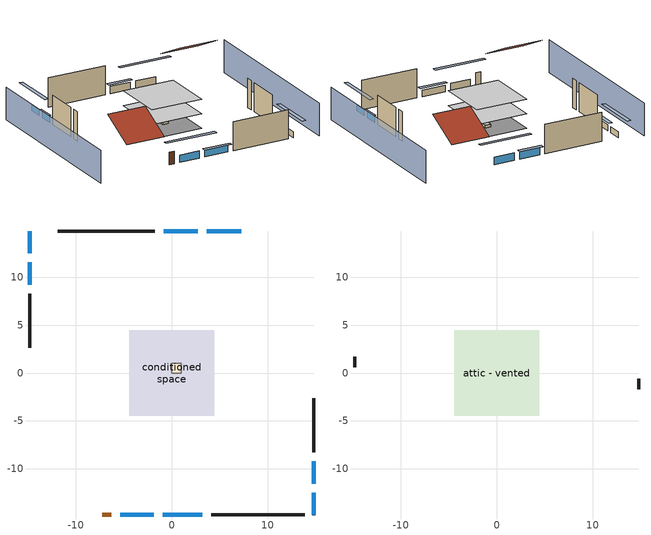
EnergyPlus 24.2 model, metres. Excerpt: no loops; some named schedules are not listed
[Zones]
conditioned space
 floor outside (Floor1 construction): -4.44,-4.44 -4.44,4.44 4.44,4.44 4.44,-4.44 z0.61
 floor adiabatic (AdiabaticFloorConstruction): -4.44,-4.44 -4.44,4.44 4.44,4.44 4.44,-4.44 z3.05
 wall outside (AdiabaticWallConstruction 1): -7.23,-14.8 -6.32,-14.8 z0.61:2.64
 wall outside (AdiabaticWallConstruction): 7.23,14.8 3.66,14.8 / 2.73,14.8 -0.84,14.8 z0.61:1.83; 14.8,-14.8 14.8,-12.46 / 14.8,-11.53 14.8,-9.19 / -14.8,14.8 -14.8,12.46 / -14.8,11.53 -14.8,9.19 z0.61:1.65; -5.39,-14.8 -1.89,-14.8 z0.61:1.8; -0.96,-14.8 3.2,-14.8 z0.61:1.71
 wall outside (Wall1 construction): -1.77,14.8 -11.9,14.8 z0.61:5.49
 wall outside (Wall2 construction): 14.8,-8.26 14.8,-2.64 z0.61:5.49
 wall outside (Wall3 construction): 4.13,-14.8 13.87,-14.8 z0.61:5.49
 wall outside (Wall4 construction): -14.8,8.26 -14.8,2.64 z0.61:5.49
 window (WindowConstruction): 7.23,14.8 3.66,14.8 z0.61:1.83
 window (WindowConstruction 1): 2.73,14.8 -0.84,14.8 z0.61:1.83
 window (WindowConstruction 2): 14.8,-14.8 14.8,-12.46 z0.61:1.65
 window (WindowConstruction 3): 14.8,-11.53 14.8,-9.19 z0.61:1.65
 window (WindowConstruction 4): -5.39,-14.8 -1.89,-14.8 z0.61:1.8
 window (WindowConstruction 5): -0.96,-14.8 3.2,-14.8 z0.61:1.71
 window (WindowConstruction 6): -14.8,14.8 -14.8,12.46 z0.61:1.65
 window (WindowConstruction 7): -14.8,11.53 -14.8,9.19 z0.61:1.65
 door (Door): -7.23,-14.8 -6.32,-14.8 z0.61:2.64
 ceiling adiabatic (AdiabaticFloorConstruction): 4.44,-4.44 4.44,4.44 -4.44,4.44 -4.44,-4.44 z3.05
furnace airloop ret air zone
 floor adiabatic (AdiabaticConst): 0,0 0,1 1,1 1,0 z0
 wall adiabatic (AdiabaticConst): 0,1 0,0 1,0 1,1 0,1 z0:1
 ceiling adiabatic (AdiabaticConst): 1,0 1,1 0,1 0,0 z1
attic - vented
 floor to conditioned space (Floor2 construction Reversed): -4.44,-4.44 -4.44,4.44 4.44,4.44 4.44,-4.44 z5.49
 wall outside (Wall5 construction): 14.8,-1.71 14.8,-0.59 z0.61:5.49
 wall outside (Wall6 construction): -14.8,1.71 -14.8,0.59 z0.61:5.49
 roof outside (Roof1 construction): 8.16,14.8,5.49 8.16,8.86,8.46 14.8,8.86,8.46 14.8,14.8,5.49
 roof outside (Roof2 construction): -8.16,-14.8,5.49 -8.16,-8.86,8.46 -14.8,-8.86,8.46 -14.8,-14.8,5.49
shading: -19.37,14.8 -19.37,-14.8 / 19.37,-14.8 19.37,14.8 z0:5.49; 0.92,14.8 9.98,14.8 9.98,15.41 0.92,15.41 z4.57; -1.15,14.8 3.03,14.8 3.03,15.41 -1.15,15.41 z2.13; 14.8,-9.72 14.8,-17.55 15.41,-17.55 15.41,-9.72 z4.39; 14.8,-8.89 14.8,-11.84 15.41,-11.84 15.41,-8.89 z1.95; 0.85,-14.8 -8.13,-14.8 -8.13,-15.41 0.85,-15.41 z4.54; 3.5,-14.8 -1.26,-14.8 -1.26,-15.41 3.5,-15.41 z2.01; -14.8,9.72 -14.8,17.55 -15.41,17.55 -15.41,9.72 z4.39; -14.8,8.89 -14.8,11.84 -15.41,11.84 -15.41,8.89 z1.95
[Building]
Building 1: Terrain=Suburbs
[Site:Location]
Portland Intl Arpt_OR: Latitude {deg}=45.59; Longitude {deg}=-122.6; Time Zone {hr}=-8; Elevation {m}=33; Keep Site Location Information=Yes
[Site:GroundTemperature:Shallow]
10.2558, 8.96328, 8.85977, 9.47314, 11.9355, 14.3863, 16.5111, 17.8571, 17.9714, 16.8767, 14.8061, 12.4304
[Site:WaterMainsTemperature]
Calculation Method=Schedule; Temperature Schedule=mains temperature schedule
[Material] Roughness=Rough; Thermal Absorptance=0.9
Name | Thickness {m} | Conductivity {W/m-K} | Density {kg/m3} | Specific Heat {J/kg-K} | Solar Absorptance | Visible Absorptance
asphalt or fiberglass shingles | 0.00635 | 0.162714 | 1121.4 | 1465.45 | 0.85 | 0.85
ceiling loosefill ins | 0.0846667 | 0.0480833 | 16.02 | 1046.75 | 0.7 | 0.7
ceiling stud and cavity | 0.1397 | 0.0920385 | 65.682 | 1177.47 | 0.7 | 0.7
door material | 0.04445 | 0.0612267 | 512.64 | 1214.23 | 0.7 | 0.7
floor covering | 0.0127 | 0.0433444 | 54.468 | 1339.84 | 0.6 | 0.6
floor rigid ins; wall rigid ins | 0.512978 | 0.029427 | 32.04 | 1214.23 | 0.7 | 0.7
floor stud and cavity | 0.1397 | 0.501511 | 92.3553 | 1139.71 | 0.7 | 0.7
floor stud and cavity 1 | 0.1397 | 1.75129 | 37.0049 | 1207.88 | 0.7 | 0.7
furniture material conditioned space 1 | 0.1524 | 0.115458 | 640.8 | 1214.23 | 0.6 | 0.6
gypsum board | 0.0127 | 0.160291 | 801 | 837.4 | 0.6 | 0.6
osb sheathing 0.5 in. | 0.0127 | 0.115458 | 512.64 | 1214.23 | 0.6 | 0.6
osb sheathing 0.5 in. 1 | 0.0127 | 0.115458 | 512.64 | 1214.23 | 0.7 | 0.7
osb sheathing 0.75 in. | 0.01905 | 0.115458 | 512.64 | 1214.23 | 0.7 | 0.7
roof rigid ins | 0.00281632 | 0.029427 | 32.04 | 1214.23 | 0.7 | 0.7
vinyl siding | 0.009525 | 0.089435 | 177.822 | 1046.75 | 0.5 | 0.5
wall stud and cavity | 0.1397 | 0.549615 | 139.0536 | 1170.24 | 0.7 | 0.7
wall stud and cavity 1 | 0.1397 | 0.419005 | 139.0536 | 1170.24 | 0.6 | 0.6
wall stud and cavity 2 | 0.0889 | 0.380278 | 52.3479 | 1209.89 | 0.7 | 0.7
wall stud and cavity 3 | 0.0889 | 0.391764 | 83.0341 | 1211.67 | 0.7 | 0.7
wood siding; wood siding 1 | 0.0254 | 0.102417 | 544.68 | 1172.36 | 0.7 | 0.7
[Material:NoMass]
Adiabatic: Roughness=Rough; Thermal Resistance {m2-K/W}=176.1; Thermal Absorptance=0.9; Solar Absorptance=0.7; Visible Absorptance=0.7
[WindowMaterial:SimpleGlazingSystem]
WindowMaterial: U-Factor {W/m2-K}=2.78222; Solar Heat Gain Coefficient=0.56
[Construction]
AdiabaticConst: Adiabatic
AdiabaticFloorConstruction: floor stud and cavity 1, floor rigid ins, osb sheathing 0.75 in., floor covering
AdiabaticWallConstruction: wood siding, wall rigid ins, wall stud and cavity 2, gypsum board
AdiabaticWallConstruction 1: wood siding 1, wall rigid ins, wall stud and cavity 2, gypsum board
Door: door material
Floor1 construction: floor stud and cavity, osb sheathing 0.75 in., floor covering
Floor2 construction Reversed: gypsum board, ceiling stud and cavity, ceiling loosefill ins
furniture construction conditioned space 1: furniture material conditioned space 1
PartitionWallConstruction: gypsum board, wall stud and cavity 3, gypsum board
Roof1 construction; Roof2 construction: asphalt or fiberglass shingles, roof rigid ins, osb sheathing 0.5 in.
Wall1 construction; Wall2 construction; Wall3 construction; Wall4 construction: vinyl siding, osb sheathing 0.5 in. 1, wall stud and cavity, gypsum board
Wall5 construction; Wall6 construction: vinyl siding, osb sheathing 0.5 in. 1, wall stud and cavity 1
WindowConstruction; WindowConstruction 1; WindowConstruction 2; WindowConstruction 3; WindowConstruction 4; WindowConstruction 5; WindowConstruction 6; WindowConstruction 7: WindowMaterial
[Zone] Multiplier=1
Name | Volume {m3} | Part of Total Floor Area
attic - vented | 52.212 | Yes
conditioned space | 384.656 | Yes
furnace airloop ret air zone | 1 | No
[Space]
Name | Zone | Volume {m3} | Space Type
attic - vented 1 | attic - vented | 52.212
conditioned space 1 | conditioned space | 384.656
furnace airloop ret air space | furnace airloop ret air zone |  | Plenum Space Type
[OtherEquipment] Design Level Calculation Method=EquipmentLevel
Name | Fuel Type | Zone or ZoneList or Space or SpaceList | Schedule | Design Level {W} | Fraction Latent | Fraction Radiant | Fraction Lost
furnace airloop_0 RetCondToDZ; furnace airloop_0 SupCondToDZ; furnace airloop_0 SupSensLkToDZ | None | attic - vented 1 | Always On Discrete | 0 | 0 | 0 | 0
furnace airloop_0 SupLatLkToDZ | None | attic - vented 1 | Always On Discrete | 0 | 1 | 0 | 0
clothes dryer 1 | Electricity | conditioned space 1 | clothes_dryer | 0 | 0.015 | 0.081 | 0.85
cooking range 1 | NaturalGas | conditioned space 1 | cooking_range | 2950.13 | 0.16 | 0.384 | 0.2
furnace airloop_0 SupCondToLv; furnace airloop_0 SupSensLkToCond; mech vent house fan sensible load; water heater sens | None | conditioned space 1 | Always On Discrete | 0 | 0 | 0 | 0
furnace airloop_0 SupLatLkToCond; mech vent house fan latent load; water heater lat | None | conditioned space 1 | Always On Discrete | 0 | 1 | 0 | 0
general water use latent | None | conditioned space 1 | general water use schedule | 44.1266 | 1 | 0 | 0
general water use sensible | None | conditioned space 1 | general water use schedule | -43.4886 | 0 | 0.6 | 0
water heater energy adjustment1 | Electricity | conditioned space 1 | Always On Discrete | 0.01 | 0 | 0 | 1
furnace airloop_0 RetCondToRP; furnace airloop_0 RetSensLkToRP | None | furnace airloop ret air space | Always On Discrete | 0 | 0 | 0 | 0
furnace airloop_0 RetLatLkToRP | None | furnace airloop ret air space | Always On Discrete | 0 | 1 | 0 | 0
[ZoneInfiltration:DesignFlowRate] Schedule=Always On Discrete; Design Flow Rate Calculation Method=Flow/Zone; Design Flow Rate {m3/s}=0
Name | Zone or ZoneList or Space or SpaceList
attic_vented 1 duct leakage imbalance infil flow | attic - vented 1
infil flow; natural vent flow; whole house fan flow | conditioned space 1
[ZoneInfiltration:EffectiveLeakageArea]
infil attic - vented 1: Zone or Space=attic - vented 1; Schedule=Always On Discrete; Effective Air Leakage Area {cm2}=2628.89; Stack Coefficient=0.000138095; Wind Coefficient=4.27815e-05
[ZoneMixing] Schedule=Always On Continuous; Design Flow Rate Calculation Method=Flow/Zone; Design Flow Rate {m3/s}=0
Name | Zone or Space | Source Zone or Space
furnace airloop_0 ZoneMixCondToDZ mix; whole house fan mix | attic - vented | conditioned space
furnace airloop_0 ZoneMixDZToCond mix | conditioned space | attic - vented
[SurfaceProperty:IncidentSolarMultiplier] Incident Solar Multiplier=1; Incident Solar Multiplier Schedule=trans schedule winter=0.85 summer=0.7
Window1; Window2; Window3; Window4; Window5; Window6; Window7; Window8
[InternalMass] Zone or ZoneList=conditioned space; Space or SpaceList=conditioned space 1
Name | Construction | Surface Area {m2}
furniture mass conditioned space 1 | furniture construction conditioned space 1 | 63.09974
partition wall mass | PartitionWallConstruction | 157.749
[Lights]
interior lighting: Zone or ZoneList or Space or SpaceList=conditioned space 1; Schedule=lighting_interior; Design Level Calculation Method=LightingLevel; Lighting Level {W}=1063.62; Return Air Fraction=0; Fraction Radiant=0.6; Fraction Visible=0.2; Fraction Replaceable=1
[People]
occupants: Zone or ZoneList or Space or SpaceList=conditioned space 1; Number of People Schedule=occupants; Number of People Calculation Method=People; Number of People=2; Fraction Radiant=0.314171; Sensible Heat Fraction=0.56303; Activity Level Schedule=occupants activity schedule; Carbon Dioxide Generation Rate {m3/s-W}=0; Enable ASHRAE 55 Comfort Warnings=No; Mean Radiant Temperature Calculation Type=EnclosureAveraged
[ElectricEquipment] Zone or ZoneList or Space or SpaceList=conditioned space 1; Design Level Calculation Method=EquipmentLevel
Name | Schedule | Design Level {W} | Fraction Latent | Fraction Radiant | Fraction Lost
ceiling fan | ceiling_fan | 17.4868 | 0 | 0.558 | 0
clothes dryer | clothes_dryer | 6753.52 | 0.015 | 0.081 | 0.85
clothes washer | clothes_washer | 323.681 | 0.03 | 0.162 | 0.7
cooking range | cooking_range | 100.663 | 0.16 | 0.384 | 0.2
dishwasher | dishwasher | 466.683 | 0.3 | 0.18 | 0.4
freezer | freezer schedule | 194.914 | 0 | 0.6 | 0
fridge | fridge schedule | 46.9578 | 0 | 0.6 | 0
mech vent bath fan 0 | mech vent bath fan 0 schedule | 15 | 0 | 0 | 1
mech vent house fan | mech vent house fan schedule | 0 | 0 | 0 | 1
mech vent house fan cfis | mech vent house fan cfis schedule | 0 | 0 | 0 | 0
mech vent range fan 0 | mech vent range fan 0 schedule | 30 | 0 | 0 | 1
misc plug loads | plug_loads_other | 162.421 | 0.021 | 0.558 | 0.049
misc tv | plug_loads_tv | 212.573 | 0 | 0.6 | 0
whole house fan | Always On Discrete | 0 | 0 | 0 | 1
[SpaceList]
Plenum Space Type: furnace airloop ret air space
[AvailabilityManager:Scheduled]
furnace airloop Availability Manager: Schedule=Always On Discrete
[AirLoopHVAC:ReturnPlenum]
Air Loop HVAC Return Plenum 1: Zone=furnace airloop ret air zone
[WaterUse:Equipment]
dishwasher: Peak Flow Rate {m3/s}=6.00466e-06; Flow Rate Fraction Schedule=hot_water_dishwasher
[Exterior:Lights]
exterior lighting: Schedule=exterior lighting schedule; Design Level {W}=42.5523
[EnergyManagementSystem:GlobalVariable]
furnace_airloop_0_DuctImbalLkExhFanEquivCond
furnace_airloop_0_DuctImbalLkExhFanEquivDZ
furnace_airloop_0_DuctImbalLkSupFanEquivCond
furnace_airloop_0_DuctImbalLkSupFanEquivDZ
furnace_airloop_0_DZ_T
furnace_airloop_0_DZ_W
furnace_airloop_0_RetCondToDZ
furnace_airloop_0_RetCondToRP
furnace_airloop_0_RetLatLkToRP
furnace_airloop_0_RetSensLkToRP
furnace_airloop_0_SupCondToDZ
furnace_airloop_0_SupCondToLv
furnace_airloop_0_SupLatLkToCond
furnace_airloop_0_SupLatLkToDZ
furnace_airloop_0_SupSensLkToCond
furnace_airloop_0_SupSensLkToDZ
furnace_airloop_0_ZoneMixCondToDZ
furnace_airloop_0_ZoneMixDZToCond
furnace_airloop_AH_MFR
furnace_airloop_AH_Tout
furnace_airloop_AH_VFR
furnace_airloop_AH_Wout
furnace_airloop_Fan_RTF
furnace_airloop_RA_T
furnace_airloop_Ra_W
infil_program_Qfan
infil_program_Qinf
natural_vent_program_Qnv
natural_vent_program_Qwhf
[EnergyManagementSystem:Sensor]
Name | Output:Variable or Output:Meter Index Key | Output:Variable or Output:Meter
airflow_gain | infil flow | Infiltration Sensible Heat Gain Energy
airflow_gain_1 | natural vent flow | Infiltration Sensible Heat Gain Energy
airflow_gain_2 | whole house fan flow | Infiltration Sensible Heat Gain Energy
airflow_loss | infil flow | Infiltration Sensible Heat Loss Energy
airflow_loss_1 | natural vent flow | Infiltration Sensible Heat Loss Energy
airflow_loss_2 | whole house fan flow | Infiltration Sensible Heat Loss Energy
clg_load_cond |  | Cooling:EnergyTransfer:Zone:CONDITIONED SPACE
clg_load_duct |  | Cooling:EnergyTransfer:Zone:FURNACE AIRLOOP RET AIR ZONE
clg_sp_s; clg_sp_s_1 | cooling setpoint | Schedule Value
clothes_dryer_exhaust_0_sch_s | clothes_dryer | Schedule Value
cool_season | cooling season schedule | Schedule Value
ducts_conv | furnace airloop_0 RetCondToRP | Other Equipment Convective Heating Energy
ducts_conv_1 | furnace airloop_0 RetLatLkToRP | Other Equipment Convective Heating Energy
ducts_conv_2 | furnace airloop_0 RetSensLkToRP | Other Equipment Convective Heating Energy
ducts_conv_3 | furnace airloop_0 SupCondToLv | Other Equipment Convective Heating Energy
ducts_conv_4 | furnace airloop_0 SupLatLkToCond | Other Equipment Convective Heating Energy
ducts_conv_5 | furnace airloop_0 SupSensLkToCond | Other Equipment Convective Heating Energy
ducts_rad | furnace airloop_0 RetCondToRP | Other Equipment Radiant Heating Energy
ducts_rad_1 | furnace airloop_0 RetLatLkToRP | Other Equipment Radiant Heating Energy
ducts_rad_2 | furnace airloop_0 RetSensLkToRP | Other Equipment Radiant Heating Energy
ducts_rad_3 | furnace airloop_0 SupCondToLv | Other Equipment Radiant Heating Energy
ducts_rad_4 | furnace airloop_0 SupLatLkToCond | Other Equipment Radiant Heating Energy
ducts_rad_5 | furnace airloop_0 SupSensLkToCond | Other Equipment Radiant Heating Energy
furnace_airloop_0_DZ_T_s | attic - vented | Zone Air Temperature
furnace_airloop_0_DZ_W_s | attic - vented | Zone Mean Air Humidity Ratio
furnace_airloop_AH_MFR_s | Node 5 | System Node Mass Flow Rate
furnace_airloop_AH_Tout_s | Node 5 | System Node Temperature
furnace_airloop_AH_VFR_s | Node 5 | System Node Current Density Volume Flow Rate
furnace_airloop_AH_Wout_s | Node 5 | System Node Humidity Ratio
furnace_airloop_RA_T_s | Node 8 | System Node Temperature
furnace_airloop_Ra_W_s | Node 8 | System Node Humidity Ratio
htg_load_cond |  | Heating:EnergyTransfer:Zone:CONDITIONED SPACE
htg_load_duct |  | Heating:EnergyTransfer:Zone:FURNACE AIRLOOP RET AIR ZONE
htg_sp_s; htg_sp_s_1 | heating setpoint | Schedule Value
ig_ee_conv | ceiling fan | Electric Equipment Convective Heating Energy
ig_ee_conv_1 | clothes dryer | Electric Equipment Convective Heating Energy
ig_ee_conv_3 | cooking range | Electric Equipment Convective Heating Energy
ig_ee_conv_4 | dishwasher | Electric Equipment Convective Heating Energy
ig_ee_conv_5 | freezer | Electric Equipment Convective Heating Energy
ig_ee_conv_6 | fridge | Electric Equipment Convective Heating Energy
ig_ee_conv_7 | misc plug loads | Electric Equipment Convective Heating Energy
ig_ee_conv_8 | misc tv | Electric Equipment Convective Heating Energy
ig_ee_conv_9 | whole house fan | Electric Equipment Convective Heating Energy
ig_ee_rad | ceiling fan | Electric Equipment Radiant Heating Energy
ig_ee_rad_1 | clothes dryer | Electric Equipment Radiant Heating Energy
ig_ee_rad_3 | cooking range | Electric Equipment Radiant Heating Energy
ig_ee_rad_4 | dishwasher | Electric Equipment Radiant Heating Energy
ig_ee_rad_5 | freezer | Electric Equipment Radiant Heating Energy
ig_ee_rad_6 | fridge | Electric Equipment Radiant Heating Energy
ig_ee_rad_7 | misc plug loads | Electric Equipment Radiant Heating Energy
ig_ee_rad_8 | misc tv | Electric Equipment Radiant Heating Energy
ig_ee_rad_9 | whole house fan | Electric Equipment Radiant Heating Energy
ig_lgt_conv | interior lighting | Lights Convective Heating Energy
ig_lgt_rad | interior lighting | Lights Radiant Heating Energy
ig_lgt_vis | interior lighting | Lights Visible Radiation Heating Energy
ig_oe_conv | clothes dryer 1 | Other Equipment Convective Heating Energy
ig_oe_conv_1 | cooking range 1 | Other Equipment Convective Heating Energy
ig_oe_conv_2 | general water use latent | Other Equipment Convective Heating Energy
ig_oe_conv_3 | general water use sensible | Other Equipment Convective Heating Energy
ig_oe_conv_4 | water heater energy adjustment1 | Other Equipment Convective Heating Energy
ig_oe_conv_5 | water heater lat | Other Equipment Convective Heating Energy
ig_oe_conv_6 | water heater sens | Other Equipment Convective Heating Energy
ig_oe_rad | clothes dryer 1 | Other Equipment Radiant Heating Energy
ig_oe_rad_1 | cooking range 1 | Other Equipment Radiant Heating Energy
ig_oe_rad_2 | general water use latent | Other Equipment Radiant Heating Energy
ig_oe_rad_3 | general water use sensible | Other Equipment Radiant Heating Energy
ig_oe_rad_4 | water heater energy adjustment1 | Other Equipment Radiant Heating Energy
ig_oe_rad_5 | water heater lat | Other Equipment Radiant Heating Energy
ig_oe_rad_6 | water heater sens | Other Equipment Radiant Heating Energy
ig_ppl_conv | occupants | People Convective Heating Energy
ig_ppl_rad | occupants | People Radiant Heating Energy
im_conv | furniture mass conditioned space 1 | Surface Inside Face Convection Heat Gain Energy
im_conv_1 | partition wall mass | Surface Inside Face Convection Heat Gain Energy
im_ig | furniture mass conditioned space 1 | Surface Inside Face Internal Gains Radiation Heat Gain Energy
im_ig_1 | partition wall mass | Surface Inside Face Internal Gains Radiation Heat Gain Energy
im_lgt | furniture mass conditioned space 1 | Surface Inside Face Lights Radiation Heat Gain Energy
im_lgt_1 | partition wall mass | Surface Inside Face Lights Radiation Heat Gain Energy
im_sol | furniture mass conditioned space 1 | Surface Inside Face Solar Radiation Heat Gain Energy
im_sol_1 | partition wall mass | Surface Inside Face Solar Radiation Heat Gain Energy
im_surf | furniture mass conditioned space 1 | Surface Inside Face Net Surface Thermal Radiation Heat Gain Energy
im_surf_1 | partition wall mass | Surface Inside Face Net Surface Thermal Radiation Heat Gain Energy
mech_vent_bath_fan_0_sch_s | mech vent bath fan 0 schedule | Schedule Value
mech_vent_range_fan_0_sch_s | mech vent range fan 0 schedule | Schedule Value
mv_conv | mech vent bath fan 0 | Electric Equipment Convective Heating Energy
mv_conv_1 | mech vent house fan | Electric Equipment Convective Heating Energy
mv_conv_2 | mech vent house fan cfis | Electric Equipment Convective Heating Energy
mv_conv_3 | mech vent range fan 0 | Electric Equipment Convective Heating Energy
mv_conv_4 | mech vent house fan latent load | Other Equipment Convective Heating Energy
mv_conv_5 | mech vent house fan sensible load | Other Equipment Convective Heating Energy
mv_rad | mech vent bath fan 0 | Electric Equipment Radiant Heating Energy
mv_rad_1 | mech vent house fan | Electric Equipment Radiant Heating Energy
mv_rad_2 | mech vent house fan cfis | Electric Equipment Radiant Heating Energy
mv_rad_3 | mech vent range fan 0 | Electric Equipment Radiant Heating Energy
mv_rad_4 | mech vent house fan latent load | Other Equipment Radiant Heating Energy
mv_rad_5 | mech vent house fan sensible load | Other Equipment Radiant Heating Energy
natural_vent_s | natural vent schedule | Schedule Value
out_pb_s |  | Site Outdoor Air Barometric Pressure
out_wt_s |  | Site Outdoor Air Humidity Ratio
site_vw_s |  | Site Wind Speed
ss_back_out | Window1 | Surface Window Shortwave from Zone Back Out Window Heat Transfer Rate
ss_back_out_1 | Window2 | Surface Window Shortwave from Zone Back Out Window Heat Transfer Rate
ss_back_out_2 | Window3 | Surface Window Shortwave from Zone Back Out Window Heat Transfer Rate
ss_back_out_3 | Window4 | Surface Window Shortwave from Zone Back Out Window Heat Transfer Rate
ss_back_out_4 | Window5 | Surface Window Shortwave from Zone Back Out Window Heat Transfer Rate
ss_back_out_5 | Window6 | Surface Window Shortwave from Zone Back Out Window Heat Transfer Rate
ss_back_out_6 | Window7 | Surface Window Shortwave from Zone Back Out Window Heat Transfer Rate
ss_back_out_7 | Window8 | Surface Window Shortwave from Zone Back Out Window Heat Transfer Rate
ss_conv | Door1 | Surface Inside Face Convection Heat Gain Energy
ss_conv_1 | Window1 | Surface Inside Face Convection Heat Gain Energy
ss_conv_2 | Window2 | Surface Inside Face Convection Heat Gain Energy
ss_conv_3 | Window3 | Surface Inside Face Convection Heat Gain Energy
ss_conv_4 | Window4 | Surface Inside Face Convection Heat Gain Energy
ss_conv_5 | Window5 | Surface Inside Face Convection Heat Gain Energy
ss_conv_6 | Window6 | Surface Inside Face Convection Heat Gain Energy
ss_conv_7 | Window7 | Surface Inside Face Convection Heat Gain Energy
ss_conv_8 | Window8 | Surface Inside Face Convection Heat Gain Energy
ss_ig | Door1 | Surface Inside Face Internal Gains Radiation Heat Gain Energy
ss_ig_1 | Window1 | Surface Inside Face Internal Gains Radiation Heat Gain Energy
ss_ig_2 | Window2 | Surface Inside Face Internal Gains Radiation Heat Gain Energy
ss_ig_3 | Window3 | Surface Inside Face Internal Gains Radiation Heat Gain Energy
ss_ig_4 | Window4 | Surface Inside Face Internal Gains Radiation Heat Gain Energy
ss_ig_5 | Window5 | Surface Inside Face Internal Gains Radiation Heat Gain Energy
ss_ig_6 | Window6 | Surface Inside Face Internal Gains Radiation Heat Gain Energy
ss_ig_7 | Window7 | Surface Inside Face Internal Gains Radiation Heat Gain Energy
ss_ig_8 | Window8 | Surface Inside Face Internal Gains Radiation Heat Gain Energy
ss_lgt | Door1 | Surface Inside Face Lights Radiation Heat Gain Energy
ss_sol | Door1 | Surface Inside Face Solar Radiation Heat Gain Energy
ss_surf | Door1 | Surface Inside Face Net Surface Thermal Radiation Heat Gain Energy
ss_surf_1 | Window1 | Surface Inside Face Net Surface Thermal Radiation Heat Gain Energy
ss_surf_2 | Window2 | Surface Inside Face Net Surface Thermal Radiation Heat Gain Energy
ss_surf_3 | Window3 | Surface Inside Face Net Surface Thermal Radiation Heat Gain Energy
ss_surf_4 | Window4 | Surface Inside Face Net Surface Thermal Radiation Heat Gain Energy
ss_surf_5 | Window5 | Surface Inside Face Net Surface Thermal Radiation Heat Gain Energy
ss_surf_6 | Window6 | Surface Inside Face Net Surface Thermal Radiation Heat Gain Energy
ss_surf_7 | Window7 | Surface Inside Face Net Surface Thermal Radiation Heat Gain Energy
ss_surf_8 | Window8 | Surface Inside Face Net Surface Thermal Radiation Heat Gain Energy
ss_trans_in | Window1 | Surface Window Transmitted Solar Radiation Rate
ss_trans_in_1 | Window2 | Surface Window Transmitted Solar Radiation Rate
ss_trans_in_2 | Window3 | Surface Window Transmitted Solar Radiation Rate
ss_trans_in_3 | Window4 | Surface Window Transmitted Solar Radiation Rate
ss_trans_in_4 | Window5 | Surface Window Transmitted Solar Radiation Rate
ss_trans_in_5 | Window6 | Surface Window Transmitted Solar Radiation Rate
ss_trans_in_6 | Window7 | Surface Window Transmitted Solar Radiation Rate
ss_trans_in_7 | Window8 | Surface Window Transmitted Solar Radiation Rate
ss_trans_out | Window1 | Surface Inside Face Initial Transmitted Diffuse Transmitted Out Window Solar Radiation Rate
ss_trans_out_1 | Window2 | Surface Inside Face Initial Transmitted Diffuse Transmitted Out Window Solar Radiation Rate
ss_trans_out_2 | Window3 | Surface Inside Face Initial Transmitted Diffuse Transmitted Out Window Solar Radiation Rate
ss_trans_out_3 | Window4 | Surface Inside Face Initial Transmitted Diffuse Transmitted Out Window Solar Radiation Rate
ss_trans_out_4 | Window5 | Surface Inside Face Initial Transmitted Diffuse Transmitted Out Window Solar Radiation Rate
ss_trans_out_5 | Window6 | Surface Inside Face Initial Transmitted Diffuse Transmitted Out Window Solar Radiation Rate
ss_trans_out_6 | Window7 | Surface Inside Face Initial Transmitted Diffuse Transmitted Out Window Solar Radiation Rate
ss_trans_out_7 | Window8 | Surface Inside Face Initial Transmitted Diffuse Transmitted Out Window Solar Radiation Rate
s_conv | Floor1 | Surface Inside Face Convection Heat Gain Energy
s_conv_1 | Floor2 | Surface Inside Face Convection Heat Gain Energy
s_conv_2 | inferred conditioned ceiling | Surface Inside Face Convection Heat Gain Energy
s_conv_3 | inferred conditioned floor | Surface Inside Face Convection Heat Gain Energy
s_conv_4 | Wall1 | Surface Inside Face Convection Heat Gain Energy
s_conv_5 | Wall2 | Surface Inside Face Convection Heat Gain Energy
s_conv_6 | Wall3 | Surface Inside Face Convection Heat Gain Energy
s_conv_7 | Wall4 | Surface Inside Face Convection Heat Gain Energy
s_ig | Floor1 | Surface Inside Face Internal Gains Radiation Heat Gain Energy
